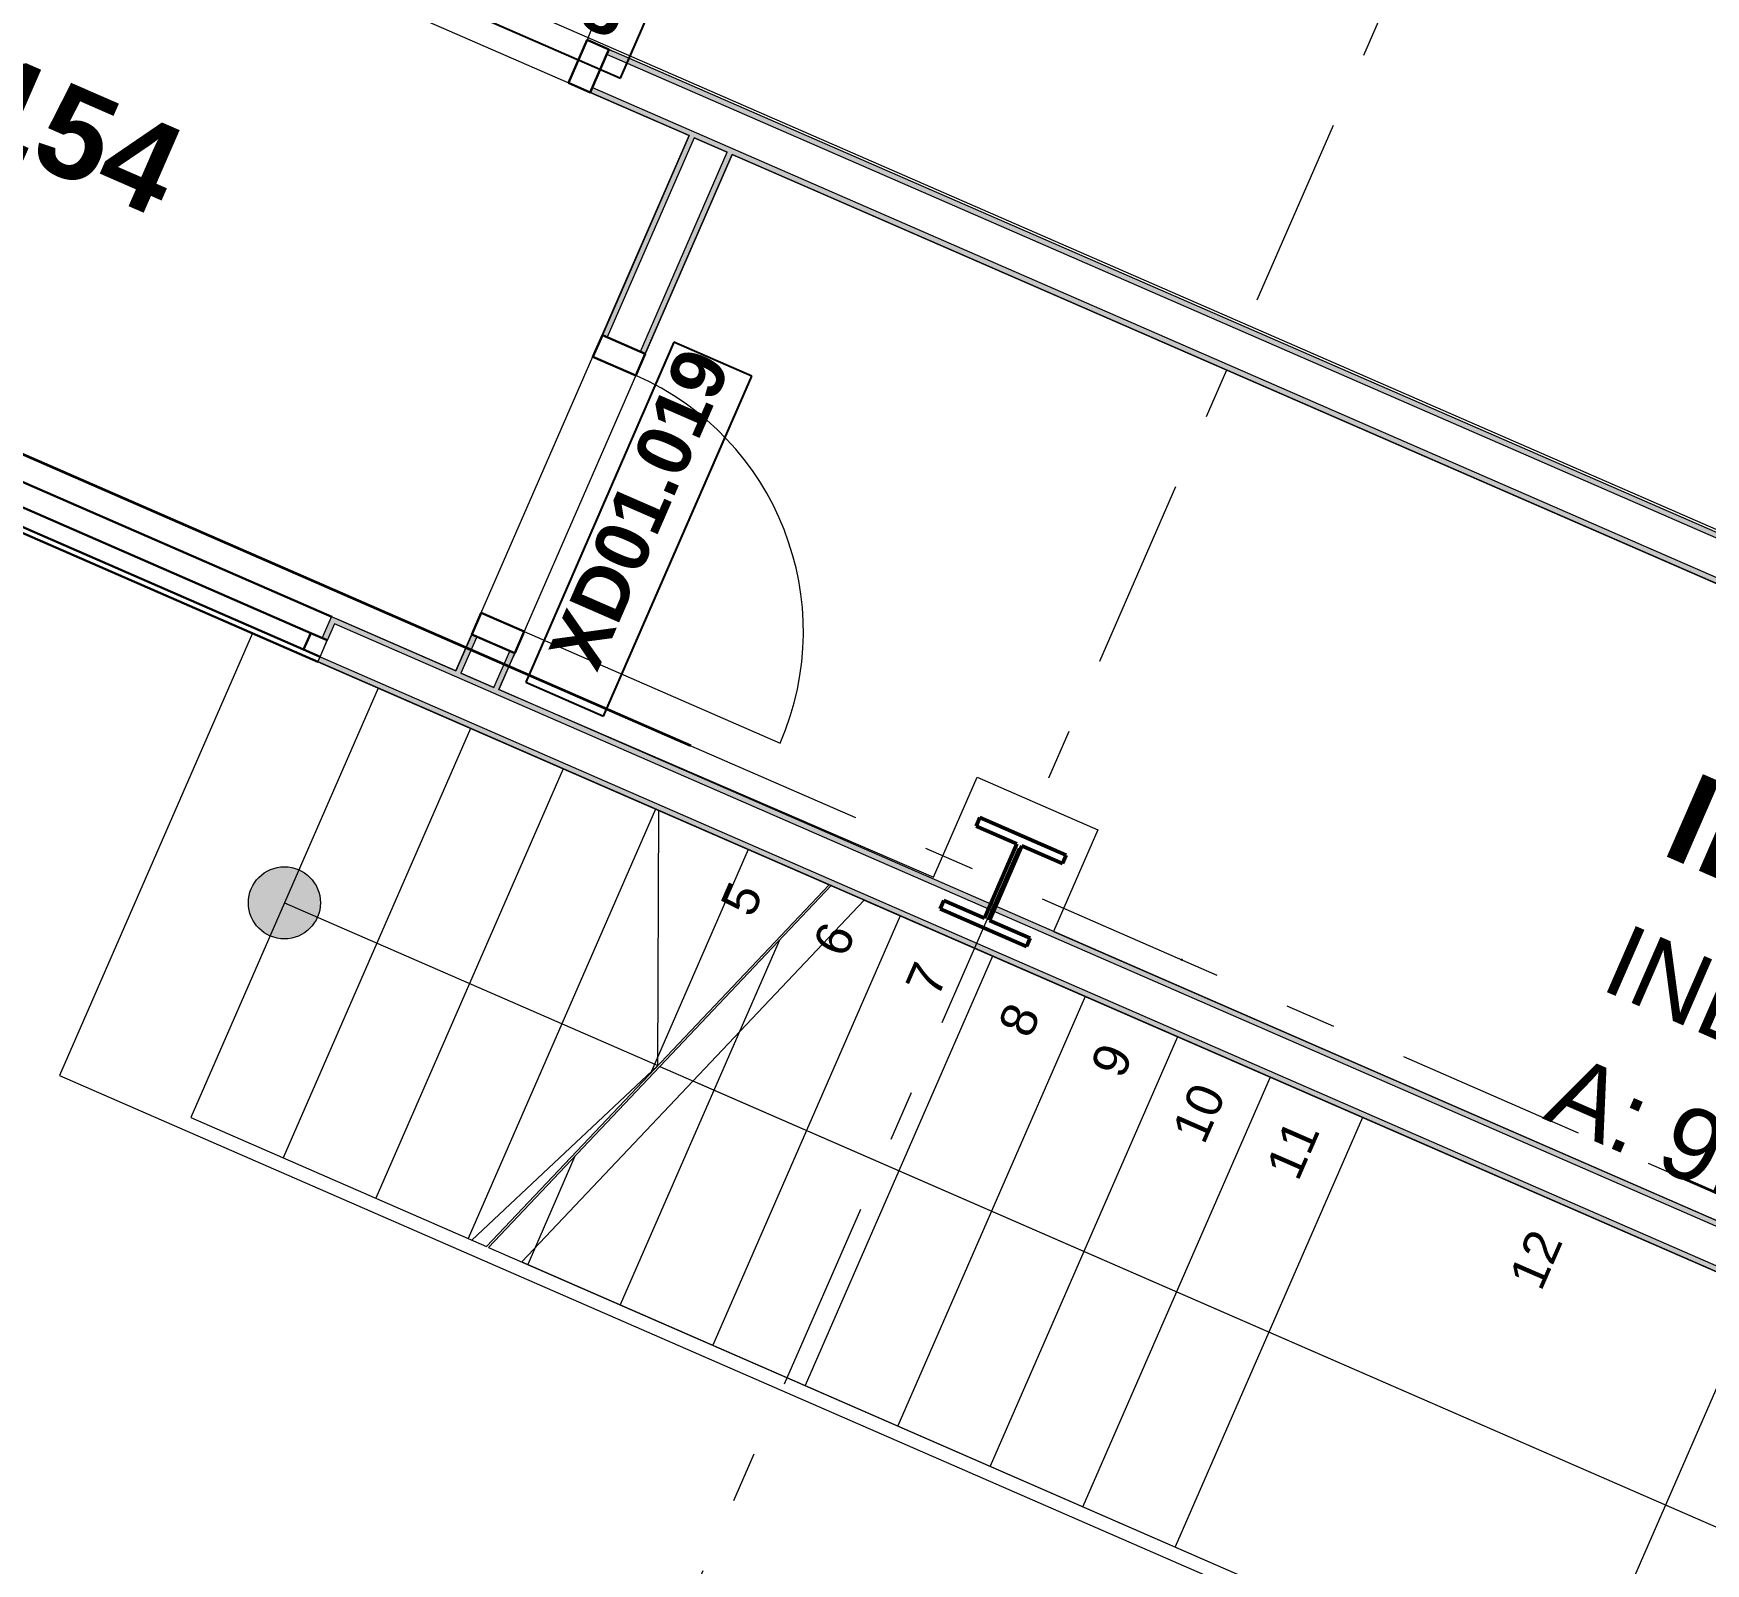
# Model space of a CAD drawing. Header units: millimetres. Extents: x -50172 to 90294, y -80883 to 25069.
# Drawn here: x 21763 to 26402, y 828 to 5073 of the extents above; entities that cross this region are included whole.
import ezdxf
from ezdxf.enums import TextEntityAlignment as Align

# ---------------------------------------------------------------- set-up
doc = ezdxf.new("R2010")
doc.units = ezdxf.units.MM
doc.header["$MEASUREMENT"] = 0
doc.linetypes.add('DGN Style 4', pattern=[5938.379518, 2967.335175, -1483.667587, 3.709169, -1483.667587])
doc.linetypes.add('Double Dashed', pattern=[1093.611073, 529.166651, -211.666656, 141.111112, -211.666656])
for name, color, linetype in [('A-05-M_Gross_Int_Circulation', 7, 'Continuous'), ('A-05-M_Gross_Int_Plant', 7, 'Continuous'), ('A-15-M_Column_Int', 7, 'Continuous'), ('A-15-MG_Structural_Grid', 7, 'Continuous'), ('A-20-M_Floor_Slab', 7, 'Continuous'), ('A-25-M_Wall_Int', 7, 'Continuous'), ('A-35-M_FFE-Zone', 7, 'Continuous'), ('ArchiCAD Door Markers', 7, 'Continuous'), ('ArchiCAD Doors', 7, 'Continuous'), ('ArchiCAD Windows', 7, 'Continuous'), ('New_A-05-M_Gross_Int_Circulation', 7, 'Continuous'), ('New_A-35-M_FFE-Zone', 7, 'Continuous'), ('New_ArchiCAD Door Markers', 7, 'Continuous'), ('New_ArchiCAD Doors', 7, 'Continuous')]:
    doc.layers.add(name, color=color, linetype=linetype)
for name, color, linetype, lineweight, true_color in [('A-05-M_Gross_Int_Circulation_Pen_No__74', 7, 'Continuous', 20, 0x606060), ('A-05-M_Gross_Int_Plant_Pen_No__74', 7, 'Continuous', 20, 0x606060), ('A-15-M_Column_Int_Pen_No__28', 7, 'Continuous', 50, 0x2a2a2a), ('A-15-MG_Structural_Grid_Pen_No__163', 7, 'Continuous', 0, 0x750077), ('A-25-M_Wall_Int_Pen_No__107', 7, 'Continuous', 15, 0xa6a6a6), ('A-35-M_FFE-Zone_Pen_No__74', 7, 'Continuous', 20, 0x606060), ('ArchiCAD Doors_Pen_No__43', 7, 'Continuous', 30, 0x444444), ('ArchiCAD Doors_Pen_No__63', 7, 'Continuous', 20, 0x606060), ('ArchiCAD Windows_Pen_No__43', 7, 'Continuous', 30, 0x444444), ('New_A-05-M_Gross_Int_Circulation_Pen_No__74', 7, 'Continuous', 20, 0x606060), ('New_A-35-M_FFE-Zone_Pen_No__74', 7, 'Continuous', 20, 0x606060)]:
    doc.layers.add(name, color=color, linetype=linetype, lineweight=lineweight, true_color=true_color)
for name, color, linetype, lineweight in [('A-15-MG_Structural_Grid_Pen_No__8', 7, 'Continuous', 35), ('A-20-M_Floor_Slab_Pen_No__89', 8, 'Continuous', 20), ('A-25-M_Wall_Int_Pen_No__1', 7, 'Continuous', 13), ('A-30-M_Stair_Pen_No__1', 7, 'Continuous', 13), ('A-30-M_Stair_Pen_No__2', 8, 'Continuous', 15), ('ArchiCAD Door Markers_Pen_No__1', 7, 'Continuous', 13), ('ArchiCAD Door Markers_Pen_No__5', 7, 'Continuous', 25), ('ArchiCAD Doors_Pen_No__1', 7, 'Continuous', 13), ('ArchiCAD Windows_Pen_No__1', 7, 'Continuous', 13), ('ArchiCAD Zone Stamps_Pen_No__9', 7, 'Continuous', 13), ('New_ArchiCAD Door Markers_Pen_No__1', 7, 'Continuous', 13), ('New_ArchiCAD Door Markers_Pen_No__5', 7, 'Continuous', 25), ('New_ArchiCAD Doors_Pen_No__1', 7, 'Continuous', 13), ('New_ArchiCAD Zone Stamps_Pen_No__9', 7, 'Continuous', 13)]:
    doc.layers.add(name, color=color, linetype=linetype, lineweight=lineweight)
doc.styles.add('GENERATED_STYLE_1', font='')
doc.styles.add('GENERATED_STYLE_2', font='')
doc.styles.add('GENERATED_STYLE_3', font='')
doc.styles.add('GENERATED_STYLE_4', font='')
doc.styles.get('GENERATED_STYLE_1').set_extended_font_data('Arial', bold=True)
doc.styles.get('GENERATED_STYLE_2').set_extended_font_data('Swis721 BT', bold=True)
doc.styles.get('GENERATED_STYLE_3').set_extended_font_data('Arial')
doc.styles.get('GENERATED_STYLE_4').set_extended_font_data('Swis721 BT')

# ---------------------------------------------------------------- blocks, each defined once
blk = doc.blocks.new('Seminar 2_INB 1205_21_1', base_point=(27401.8, 7526.7))
at = {"layer": 'New_A-35-M_FFE-Zone_Pen_No__74', "linetype": 'Continuous'}
blk.add_line((22468.3, 5424.8), (29230.8, 2476), dxfattribs=at)
at = {"layer": 'New_ArchiCAD Zone Stamps_Pen_No__9'}
for tag, height, style, p in [('ROOM_NAME', 250, 'GENERATED_STYLE_1', (27110, 8850.4)), ('zoneNameLine2', 250, 'GENERATED_STYLE_1', (26921.6, 8418.3)), ('ROOM_NUMBER', 200, 'GENERATED_STYLE_3', (26733.1, 7997.6)), ('measuredAreaCode', 200, 'GENERATED_STYLE_3', (26576.1, 7637.5)), ('ROOM_HOLES_PRM', 200, 'GENERATED_STYLE_3', (26883.5, 7503.4)), ('DUMMY_649', 200, 'GENERATED_STYLE_3', (27372.8, 7290.1)), ('DUMMY_650', 133.3, 'GENERATED_STYLE_3', (27652.1, 7183.5))]:
    blk.add_attdef(tag, text='', height=height, rotation=336.4404, dxfattribs=dict(at, style=style)).set_placement(p, align=Align.TOP_LEFT)
blk = doc.blocks.new('Hub Circulation-First_INB 1250_26_1', base_point=(33468.4, -3160.1))
at = {"layer": 'New_A-05-M_Gross_Int_Circulation_Pen_No__74', "linetype": 'Continuous'}
blk.add_line((49095.7, -8245.2), (14485, 6846.7), dxfattribs=at)
at = {"layer": 'New_ArchiCAD Zone Stamps_Pen_No__9'}
for tag, height, style, p in [('ROOM_NAME', 250, 'GENERATED_STYLE_1', (32365.1, -1482.5)), ('zoneNameLine2', 250, 'GENERATED_STYLE_1', (32176.7, -1914.6)), ('ROOM_NUMBER', 200, 'GENERATED_STYLE_3', (31988.2, -2335.3)), ('measuredAreaCode', 200, 'GENERATED_STYLE_3', (31831.2, -2695.5)), ('DUMMY_649', 200, 'GENERATED_STYLE_3', (32138.6, -2829.5)), ('DUMMY_650', 200, 'GENERATED_STYLE_3', (32767.8, -3103.9)), ('DUMMY_651', 133.3, 'GENERATED_STYLE_3', (33047.1, -3210.4))]:
    blk.add_attdef(tag, text='', height=height, rotation=336.4404, dxfattribs=dict(at, style=style)).set_placement(p, align=Align.TOP_LEFT)
blk = doc.blocks.new('Lobby_INB 1251_43_1', base_point=(21204.1, 4542.6))
at = {"layer": 'A-05-M_Gross_Int_Circulation_Pen_No__74', "linetype": 'Continuous'}
for p, q in [((23582.4, 4789.1), (18825.7, 6862.9)), ((18173.8, 5380.1), (22934.9, 3304.1)), ((22934.9, 3304.1), (23582.4, 4789.1))]:
    blk.add_line(p, q, dxfattribs=at)
at = {"layer": 'ArchiCAD Zone Stamps_Pen_No__9'}
for tag, height, style, p in [('ROOM_NAME', 250, 'GENERATED_STYLE_1', (20964.8, 5843.4)), ('zoneNameLine2', 250, 'GENERATED_STYLE_1', (20776.4, 5411.3)), ('ROOM_NUMBER', 200, 'GENERATED_STYLE_3', (20587.9, 4990.6)), ('measuredAreaCode', 200, 'GENERATED_STYLE_3', (20430.9, 4630.5)), ('DUMMY_649', 200, 'GENERATED_STYLE_3', (20738.3, 4496.5)), ('DUMMY_650', 200, 'GENERATED_STYLE_3', (21087.8, 4344.1)), ('DUMMY_651', 133.3, 'GENERATED_STYLE_3', (21367.1, 4237.5))]:
    blk.add_attdef(tag, text='', height=height, rotation=336.4404, dxfattribs=dict(at, style=style)).set_placement(p, align=Align.TOP_LEFT)
blk = doc.blocks.new('Store Room_INB 1206_44_1', base_point=(26992.6, 2074.7))
at = {"layer": 'A-35-M_FFE-Zone_Pen_No__74', "linetype": 'Continuous'}
for p, q in [((23701.5, 4737.1), (23054, 3252.1)), ((29142.6, 2364.2), (23701.5, 4737.1)), ((23054, 3252.1), (24259.8, 2731.4)), ((24259.8, 2731.4), (24381, 3009.3)), ((24381, 3009.3), (24715.6, 2863.4)), ((24715.6, 2863.4), (24592.5, 2581.3)), ((24592.5, 2581.3), (28495.2, 879.5))]:
    blk.add_line(p, q, dxfattribs=at)
at = {"layer": 'ArchiCAD Zone Stamps_Pen_No__9'}
for tag, height, style, p in [('ROOM_NAME', 250, 'GENERATED_STYLE_1', (26561.4, 3459.2)), ('zoneNameLine2', 250, 'GENERATED_STYLE_1', (26373, 3027.1)), ('ROOM_NUMBER', 200, 'GENERATED_STYLE_3', (26184.6, 2606.4)), ('measuredAreaCode', 200, 'GENERATED_STYLE_3', (26027.5, 2246.3)), ('DUMMY_649', 200, 'GENERATED_STYLE_3', (26334.9, 2112.2)), ('DUMMY_650', 200, 'GENERATED_STYLE_3', (26684.4, 1959.8)), ('DUMMY_651', 133.3, 'GENERATED_STYLE_3', (26963.7, 1853.3))]:
    blk.add_attdef(tag, text='', height=height, rotation=336.4404, dxfattribs=dict(at, style=style)).set_placement(p, align=Align.TOP_LEFT)
blk = doc.blocks.new('Cleaner_INB 1257_47_1', base_point=(21519.8, -350.4))
at = {"layer": 'A-05-M_Gross_Int_Plant_Pen_No__74', "linetype": 'Continuous'}
for p, q in [((21122, 257.8), (20809.9, -458.1)), ((22240, -230.8), (21122, 257.8)), ((21928.2, -945.8), (22240, -230.8)), ((20809.9, -458.1), (21928.2, -945.8))]:
    blk.add_line(p, q, dxfattribs=at)
at = {"layer": 'ArchiCAD Zone Stamps_Pen_No__9'}
for tag, height, style, p in [('ROOM_NAME', 250, 'GENERATED_STYLE_1', (21280.5, 950.5)), ('zoneNameLine2', 250, 'GENERATED_STYLE_1', (21092, 518.3)), ('ROOM_NUMBER', 200, 'GENERATED_STYLE_3', (20903.6, 97.6)), ('measuredAreaCode', 200, 'GENERATED_STYLE_3', (20746.6, -262.5)), ('ROOM_HOLES_PRM', 200, 'GENERATED_STYLE_3', (21054, -396.5)), ('DUMMY_649', 200, 'GENERATED_STYLE_3', (21403.5, -548.9)), ('DUMMY_650', 133.3, 'GENERATED_STYLE_3', (21682.8, -655.5))]:
    blk.add_attdef(tag, text='', height=height, rotation=336.4404, dxfattribs=dict(at, style=style)).set_placement(p, align=Align.TOP_LEFT)
blk = doc.blocks.new('Slab_59_1', base_point=(641.9, -115.4))
at = {"layer": 'A-20-M_Floor_Slab_Pen_No__89', "linetype": 'Continuous', "flags": 128}
blk.add_lwpolyline([(21835.4, 2181.3), (29186.9, -1024.3), (29722, 202.7), (22370.5, 3408.4)], close=True, dxfattribs=at)
blk = doc.blocks.new('Window 19_3')
at = {"layer": 'ArchiCAD Windows_Pen_No__1', "linetype": 'Continuous'}
for p, q in [((-1850, 0), (-1850, -50)), ((1850, 0), (1850, -50))]:
    blk.add_line(p, q, dxfattribs=at)
at = {"layer": 'ArchiCAD Windows_Pen_No__43', "linetype": 'Continuous'}
for p, q in [((-1850, 15), (1850, 15)), ((-1850, 0), (-1800, 0)), ((-1800, 0), (-1800, -50)), ((-1800, 0), (1800, 0)), ((1800, -50), (1800, 0)), ((1800, 0), (1850, 0)), ((-1800, -50), (-1850, -50)), ((1800, -50), (-1800, -50)), ((1850, -50), (1800, -50)), ((-1835, -115), (1835, -115))]:
    blk.add_line(p, q, dxfattribs=at)
blk = doc.blocks.new('Wall_12_1', base_point=(14365.9, 6898.8))
at = {"layer": 'A-25-M_Wall_Int_Pen_No__107', "linetype": 'Continuous'}
for points in [[(22603.9, 3448.4), (22590.1, 3454.4), (22564.1, 3394.8), (22577.9, 3388.8), (22597.9, 3434.7)], [(22603.9, 3448.4), (22597.9, 3434.7), (29919.1, 242.2), (29925.1, 256)], [(22557.9, 3343), (22551.9, 3329.3), (29873.1, 136.8), (29879.1, 150.6)]]:
    blk.add_hatch(color=256, dxfattribs=at).paths.add_polyline_path(points)
at = {"layer": 'A-25-M_Wall_Int_Pen_No__1', "linetype": 'Continuous'}
for p, q in [((22564.1, 3394.8), (22590.1, 3454.4)), ((22597.9, 3434.7), (22577.9, 3388.8)), ((22603.9, 3448.4), (22590.1, 3454.4)), ((29919.1, 242.2), (22597.9, 3434.7)), ((22557.9, 3343), (22577.9, 3388.8)), ((22577.9, 3388.8), (22564.1, 3394.8)), ((22551.9, 3329.3), (22557.9, 3343)), ((22557.9, 3343), (29879.1, 150.6))]:
    blk.add_line(p, q, dxfattribs=at)
at = {"layer": 'A-25-M_Wall_Int_Pen_No__1', "linetype": 'Continuous', "flags": 128}
for points in [[(22934.9, 3304.1), (22603.9, 3448.4)], [(22551.9, 3329.3), (29873.1, 136.8)], [(23040.3, 3258.1), (22948.6, 3298.1)], [(28495.2, 879.5), (23054, 3252.1)]]:
    blk.add_lwpolyline(points, dxfattribs=at)
at = {"layer": 'ArchiCAD Windows', "color": 251, "linetype": 'Continuous', "lineweight": 20, "true_color": 0x606060, "zscale": 1000, "rotation": 156.4403490338821}
blk.add_blockref('Window 19_3', (20862.1, 4082.5), dxfattribs=at)
blk = doc.blocks.new('Door 19_2')
at = {"layer": 'ArchiCAD Doors_Pen_No__1', "linetype": 'Continuous'}
for p, q in [((-453.2, 0), (-465.2, 0)), ((-453.2, 0), (-453.2, -15)), ((453.2, 0), (453.2, -15)), ((453.2, 0), (465.2, 0)), ((-453.2, -15), (-453.2, -115)), ((453.2, -15), (453.2, -115)), ((-453.2, -130), (-465.2, -130)), ((-453.2, -115), (-453.2, -130)), ((453.2, -115), (453.2, -130)), ((453.2, -130), (465.2, -130))]:
    blk.add_line(p, q, dxfattribs=at)
at = {"layer": 'ArchiCAD Doors_Pen_No__43', "linetype": 'Continuous'}
for p, q in [((-387.2, 0), (-453.2, 0)), ((-453.2, 0), (-453.2, -130)), ((-387.2, -130), (-387.2, 0)), ((453.2, 0), (387.2, 0)), ((387.2, 0), (387.2, -130)), ((453.2, -130), (453.2, 0)), ((-453.2, -130), (-387.2, -130)), ((387.2, -130), (453.2, -130))]:
    blk.add_line(p, q, dxfattribs=at)
at = {"layer": 'ArchiCAD Doors_Pen_No__63', "linetype": 'Continuous'}
blk.add_line((387.2, 0), (387.2, 774.5), dxfattribs=at)
blk.add_arc((387.2, 0), 774.5, 90, 180, dxfattribs=at)
blk = doc.blocks.new('Door Stamp 17_10')
at = {"layer": 'ArchiCAD Door Markers_Pen_No__5', "linetype": 'Continuous'}
for p, q in [((514.6, -190), (-514.6, -190)), ((-514.6, -190), (-514.6, -425.7)), ((514.6, -425.7), (514.6, -190)), ((-514.6, -425.7), (514.6, -425.7)), ((-514.6, -425.7), (514.6, -425.7))]:
    blk.add_line(p, q, dxfattribs=at)
at = {"layer": 'ArchiCAD Door Markers_Pen_No__1', "style": 'GENERATED_STYLE_1'}
blk.add_attdef('AC_WIDO_ID', text='', height=150, dxfattribs=at).set_placement((-457.5, -376.9), align=Align.BOTTOM_LEFT)
blk = doc.blocks.new('Wall_14_1', base_point=(22882.9, 3184.9))
at = {"layer": 'A-25-M_Wall_Int_Pen_No__107', "linetype": 'Continuous'}
for points in [[(23341.1, 4235.9), (23354.9, 4229.9), (23596.1, 4783.1), (23582.4, 4789.1)], [(23446.6, 4189.9), (23460.3, 4183.9), (23701.5, 4737.1), (23687.8, 4743.1)], [(22934.9, 3304.1), (22948.6, 3298.1), (22992.6, 3398.9), (22978.8, 3404.9)], [(23084.2, 3358.9), (23040.3, 3258.1), (23054, 3252.1), (23098, 3353)]]:
    blk.add_hatch(color=256, dxfattribs=at).paths.add_polyline_path(points)
at = {"layer": 'A-25-M_Wall_Int_Pen_No__1', "linetype": 'Continuous'}
for p, q in [((23596.1, 4783.1), (23354.9, 4229.9)), ((23446.6, 4189.9), (23687.8, 4743.1)), ((23341.1, 4235.9), (23345.9, 4246.9)), ((23354.9, 4229.9), (23341.1, 4235.9)), ((23446.6, 4189.9), (23354.9, 4229.9)), ((23460.3, 4183.9), (23446.6, 4189.9)), ((23460.3, 4183.9), (23465.1, 4194.9)), ((22992.6, 3398.9), (22948.6, 3298.1)), ((22978.8, 3404.9), (22974, 3393.9)), ((22992.6, 3398.9), (22978.8, 3404.9)), ((23084.2, 3358.9), (22992.6, 3398.9)), ((23040.3, 3258.1), (23084.2, 3358.9)), ((23098, 3353), (23084.2, 3358.9)), ((23098, 3353), (23093.2, 3342))]:
    blk.add_line(p, q, dxfattribs=at)
at = {"layer": 'A-25-M_Wall_Int_Pen_No__1', "linetype": 'Continuous', "flags": 128}
for points in [[(23582.4, 4789.1), (23341.1, 4235.9)], [(23687.8, 4743.1), (23596.1, 4783.1)], [(23460.3, 4183.9), (23701.5, 4737.1)], [(22978.8, 3404.9), (22934.9, 3304.1)], [(23054, 3252.1), (23098, 3353)], [(22948.6, 3298.1), (23040.3, 3258.1)]]:
    blk.add_lwpolyline(points, dxfattribs=at)
at = {"layer": 'ArchiCAD Door Markers'}
ref = blk.add_blockref('Door Stamp 17_10', (23160, 3820.4), dxfattribs=dict(at, rotation=66.44033116232393))
ref.add_attrib('AC_WIDO_ID', 'XD01.019', dxfattribs={"layer": 'ArchiCAD Door Markers_Pen_No__1', "color": 7, "height": 150, "rotation": 66.4403, "style": 'GENERATED_STYLE_1'}).set_placement((23367.4, 3279.7), align=Align.BOTTOM_LEFT)
at = {"layer": 'ArchiCAD Doors', "color": 251, "linetype": 'Continuous', "lineweight": 20, "true_color": 0x606060, "zscale": 1000, "rotation": 246.440331162324}
blk.add_blockref('Door 19_2', (23279.1, 3768.4), dxfattribs=at)
blk = doc.blocks.new('Door 19_4')
at = {"layer": 'ArchiCAD Doors_Pen_No__1', "linetype": 'Continuous'}
for p, q in [((-453, 0), (-465, 0)), ((-453, -15), (-453, 0)), ((453, -15), (453, 0)), ((453, 0), (465, 0)), ((-453, -115), (-453, -15)), ((453, -115), (453, -15)), ((-453, -130), (-465, -130)), ((-453, -130), (-453, -115)), ((453, -130), (453, -115)), ((453, -130), (465, -130))]:
    blk.add_line(p, q, dxfattribs=at)
at = {"layer": 'ArchiCAD Doors_Pen_No__43', "linetype": 'Continuous'}
for p, q in [((-387, 0), (-453, 0)), ((-453, 0), (-453, -130)), ((-387, -130), (-387, 0)), ((453, 0), (387, 0)), ((387, 0), (387, -130)), ((453, -130), (453, 0)), ((-453, -130), (-387, -130)), ((387, -130), (453, -130))]:
    blk.add_line(p, q, dxfattribs=at)
at = {"layer": 'ArchiCAD Doors_Pen_No__63', "linetype": 'Continuous'}
blk.add_line((387, 0), (387, 774), dxfattribs=at)
blk.add_arc((387, 0), 774, 90, 180, dxfattribs=at)
blk = doc.blocks.new('Door Stamp 17_16')
at = {"layer": 'ArchiCAD Door Markers_Pen_No__5', "linetype": 'Continuous'}
for p, q in [((514.6, -70), (-514.6, -70)), ((-514.6, -70), (-514.6, -305.7)), ((514.6, -70), (-514.6, -70)), ((514.6, -305.7), (514.6, -70)), ((-514.6, -305.7), (514.6, -305.7))]:
    blk.add_line(p, q, dxfattribs=at)
at = {"layer": 'ArchiCAD Door Markers_Pen_No__1', "style": 'GENERATED_STYLE_1'}
blk.add_attdef('AC_WIDO_ID', text='', height=150, rotation=180, dxfattribs=at).set_placement((457.5, -21.2), align=Align.BOTTOM_LEFT)
blk = doc.blocks.new('Wall_15_1', base_point=(29261.9, 2312.5))
at = {"layer": 'A-25-M_Wall_Int_Pen_No__107', "linetype": 'Continuous'}
for points in [[(23353.4, 5014.4), (29188.7, 2469.9), (29194.7, 2483.6), (23359.3, 5028.1)], [(23313.4, 4922.7), (23307.4, 4909), (29142.7, 2364.5), (29148.7, 2378.2)]]:
    blk.add_hatch(color=256, dxfattribs=at).paths.add_polyline_path(points)
at = {"layer": 'A-25-M_Wall_Int_Pen_No__1', "linetype": 'Continuous'}
for p, q in [((23313.4, 4922.7), (23353.4, 5014.4)), ((23353.4, 5014.4), (23359.3, 5028.1)), ((29188.7, 2469.9), (23353.4, 5014.4)), ((23359.3, 5028.1), (23370.3, 5023.3)), ((23307.4, 4909), (23313.4, 4922.7)), ((23313.4, 4922.7), (29148.7, 2378.2)), ((23307.4, 4909), (23318.4, 4904.2))]:
    blk.add_line(p, q, dxfattribs=at)
at = {"layer": 'A-25-M_Wall_Int_Pen_No__1', "linetype": 'Continuous', "flags": 128}
for points in [[(29194.7, 2483.6), (23359.3, 5028.1)], [(23307.4, 4909), (23582.4, 4789.1)], [(23596.1, 4783.1), (23687.8, 4743.1)], [(23701.5, 4737.1), (29142.7, 2364.5)]]:
    blk.add_lwpolyline(points, dxfattribs=at)
at = {"layer": 'ArchiCAD Door Markers'}
ref = blk.add_blockref('Door Stamp 17_16', (22892.1, 5090), dxfattribs=dict(at, rotation=156.440329496084))
ref.add_attrib('AC_WIDO_ID', 'XD01.018', dxfattribs={"layer": 'ArchiCAD Door Markers_Pen_No__1', "color": 7, "height": 150, "rotation": 336.4403, "style": 'GENERATED_STYLE_1'}).set_placement((22500.8, 5385.9), align=Align.BOTTOM_LEFT)
at = {"layer": 'ArchiCAD Doors', "color": 251, "linetype": 'Continuous', "lineweight": 20, "true_color": 0x606060, "xscale": -0.9999999999999999, "zscale": 1000, "rotation": 336.4403294960841}
blk.add_blockref('Door 19_4', (22944.1, 5209.2), dxfattribs=at)
blk = doc.blocks.new('Double Door 19_10')
at = {"layer": 'ArchiCAD Doors_Pen_No__1', "linetype": 'Continuous'}
for p, q in [((-452.5, 0), (-452.5, -15)), ((452.5, 0), (452.5, -15)), ((-452.5, -15), (-452.5, -120)), ((452.5, -15), (452.5, -120)), ((-452.5, -120), (-452.5, -135)), ((452.5, -120), (452.5, -135))]:
    blk.add_line(p, q, dxfattribs=at)
at = {"layer": 'ArchiCAD Doors_Pen_No__43', "linetype": 'Continuous'}
for p, q in [((-442.5, 0), (-452.5, 0)), ((-452.5, 0), (-452.5, -135)), ((-376.5, 0), (-442.5, 0)), ((-442.5, 0), (-442.5, -135)), ((-376.5, -135), (-376.5, 0)), ((442.5, 0), (376.5, 0)), ((376.5, 0), (376.5, -135)), ((442.5, 0), (452.5, 0)), ((442.5, -135), (442.5, 0)), ((452.5, 0), (452.5, -135)), ((-442.5, -135), (-452.5, -135)), ((-442.5, -135), (-376.5, -135)), ((376.5, -135), (442.5, -135)), ((442.5, -135), (452.5, -135))]:
    blk.add_line(p, q, dxfattribs=at)
at = {"layer": 'ArchiCAD Doors_Pen_No__63', "linetype": 'Continuous'}
for p, q in [((-376.5, 0), (-10, 86.2)), ((376.5, 0), (10, 86.2))]:
    blk.add_line(p, q, dxfattribs=at)
for centre, start, end in [((-376.5, 0), 0, 13.2277), ((376.5, 0), 166.7723, 180)]:
    blk.add_arc(centre, 376.5, start, end, dxfattribs=at)
blk = doc.blocks.new('Simple Door Opening_15')
at = {"layer": 'New_ArchiCAD Doors_Pen_No__1', "linetype": 'Continuous'}
for p, q in [((-680, -15), (-680, 0)), ((680, -15), (680, 0)), ((-680, -120), (-680, -15)), ((680, -120), (680, -15)), ((-680, -135), (-680, -120)), ((680, -135), (680, -120))]:
    blk.add_line(p, q, dxfattribs=at)
blk = doc.blocks.new('Door Stamp 17_22')
at = {"layer": 'New_ArchiCAD Door Markers_Pen_No__5', "linetype": 'Continuous'}
for p, q in [((529.8, -220.3), (-529.8, -220.3)), ((-529.8, -220.3), (-529.8, -432.1)), ((529.8, -220.3), (-529.8, -220.3)), ((529.8, -432.1), (529.8, -220.3)), ((-529.8, -432.1), (529.8, -432.1))]:
    blk.add_line(p, q, dxfattribs=at)
at = {"layer": 'New_ArchiCAD Door Markers_Pen_No__1', "style": 'GENERATED_STYLE_2'}
blk.add_attdef('AC_WIDO_ID', text='', height=150, rotation=180, dxfattribs=at).set_placement((470.9, -175.5), align=Align.BOTTOM_LEFT)
blk = doc.blocks.new('Wall_194_1', base_point=(25422.6, -1048))
at = {"layer": 'A-25-M_Wall_Int_Pen_No__107', "linetype": 'Continuous'}
for points in [[(21327.6, 754), (21213, 803.9), (21220.8, 784.2), (21321.6, 740.2)], [(21279.6, 644), (21275, 646), (21277.6, 639.4)], [(22157.2, 392.2), (22151.2, 378.5), (22261.2, 330.5), (22267.2, 344.3)], [(22109.2, 282.2), (22103.2, 268.5), (22213.2, 220.5), (22219.2, 234.3)], [(23090.7, -31.2), (24063.7, -455.5), (24069.7, -441.7), (23096.7, -17.5)], [(23048.8, -127.5), (23042.8, -141.2), (24015.7, -565.5), (24021.7, -551.7)], [(25428.6, -1034.3), (25316.3, -985.3), (25310.3, -999.1), (25422.6, -1048)], [(25262.3, -1109.1), (25374.6, -1158), (25380.6, -1144.3), (25268.3, -1095.3)]]:
    blk.add_hatch(color=256, dxfattribs=at).paths.add_polyline_path(points)
at = {"layer": 'A-25-M_Wall_Int_Pen_No__1', "linetype": 'Continuous'}
for p, q in [((21321.6, 740.2), (21220.8, 784.2)), ((21327.6, 754), (21321.6, 740.2)), ((21321.6, 740.2), (21279.6, 644)), ((21279.6, 644), (21273.6, 630.2)), ((21275, 646), (21279.6, 644)), ((22151.2, 378.5), (22109.2, 282.2)), ((22157.2, 392.2), (22151.2, 378.5)), ((22261.2, 330.5), (22151.2, 378.5)), ((22261.2, 330.5), (22219.2, 234.3)), ((22267.2, 344.3), (22261.2, 330.5)), ((22109.2, 282.2), (22103.2, 268.5)), ((22109.2, 282.2), (22219.2, 234.3)), ((22219.2, 234.3), (22213.2, 220.5)), ((23090.7, -31.2), (23048.8, -127.5)), ((23096.7, -17.5), (23090.7, -31.2)), ((24063.7, -455.5), (23090.7, -31.2)), ((23048.8, -127.5), (23042.8, -141.2)), ((23048.8, -127.5), (24021.7, -551.7)), ((25422.6, -1048), (25310.3, -999.1)), ((25268.3, -1095.3), (25380.6, -1144.3))]:
    blk.add_line(p, q, dxfattribs=at)
at = {"layer": 'A-25-M_Wall_Int_Pen_No__1', "linetype": 'Continuous', "flags": 128}
for points in [[(21327.6, 754), (21213, 803.9)], [(22267.2, 344.3), (22157.2, 392.2)], [(22103.2, 268.5), (22213.2, 220.5)], [(23202.1, -63.4), (23110.5, -23.5)], [(23894.1, -365.2), (23215.9, -69.4)], [(23056.5, -147.2), (23148.2, -187.2)], [(23161.9, -193.2), (23840.2, -488.9)], [(23999.5, -411.1), (23907.9, -371.2)], [(24069.7, -441.7), (24013.3, -417.1)], [(23853.9, -494.9), (23945.6, -534.9)], [(23959.3, -540.9), (24015.7, -565.5)], [(25428.6, -1034.3), (25316.3, -985.3)], [(25374.6, -1158), (25428.6, -1034.3)], [(25262.3, -1109.1), (25374.6, -1158)]]:
    blk.add_lwpolyline(points, dxfattribs=at)
at = {"layer": 'ArchiCAD Doors', "color": 251, "linetype": 'Continuous', "lineweight": 20, "true_color": 0x606060, "xscale": -0.9999999999999998, "zscale": 1000, "rotation": 336.4404148904812}
blk.add_blockref('Double Door 19_10', (21742.4, 573.1), dxfattribs=at)
at = {"layer": 'ArchiCAD Doors', "color": 251, "linetype": 'Continuous', "lineweight": 20, "true_color": 0x606060, "zscale": 1000, "rotation": 336.4404148904812}
blk.add_blockref('Double Door 19_10', (22681.9, 163.4), dxfattribs=at)
at = {"layer": 'New_ArchiCAD Door Markers'}
ref = blk.add_blockref('Door Stamp 17_22', (24639, -837.3), dxfattribs=dict(at, rotation=156.4404148904812))
ref.add_attrib('AC_WIDO_ID', 'XD01.020', dxfattribs={"layer": 'New_ArchiCAD Door Markers_Pen_No__1', "color": 7, "height": 150, "rotation": 336.4404, "style": 'GENERATED_STYLE_2'}).set_placement((24295.4, -402.3), align=Align.BOTTOM_LEFT)
at = {"layer": 'New_ArchiCAD Doors', "color": 251, "linetype": 'Continuous', "lineweight": 20, "true_color": 0x606060, "zscale": 1000, "rotation": 156.4404148904812}
blk.add_blockref('Simple Door Opening_15', (24639, -837.3), dxfattribs=at)
blk = doc.blocks.new('Universal Columns Column 19_2')
at = {"layer": 'A-15-M_Column_Int', "linetype": 'Continuous', "lineweight": 0, "true_color": 0xffffff}
h = blk.add_hatch(dxfattribs=at)
h.set_pattern_fill('613_01__a5_STUCCO_0001', style=0, pattern_type=2)
h.set_pattern_definition([(286.3, (0, 0), (-3213820, 11866500), [3000, -14992680]), (309.93, (992000, -2522800), (-1760680, 765780), [4670, -4288600]), (111.49, (-168200, -712500), (765800, 1760700), [7100, -2708200]), (111.49, (-238700, -1062700), (765800, 1760700), [7100, -2708200]), (111.49, (-566500, -1578300), (765800, 1760700), [7100, -2708200]), (111.49, (-655700, -1708100), (765800, 1760700), [7100, -2708200]), (111.494, (-465300, -1834400), (765800, 1760700), [7100, -2708200]), (111.494, (-104200, -1931700), (765800, 1760700), [7100, -2708200]), (111.494, (257800, -2002000), (765800, 1760700), [7100, -2708200]), (183.06, (-194600, -886000), (2526450, 994900), [11200, -4282100]), (183.06, (-349700, -1079650), (2526450, 994900), [11200, -4282100]), (183.06, (116350, -2076500), (2526450, 994900), [11200, -4282100]), (111.49, (-350400, -1231700), (765800, 1760700), [7100, -2708200]), (111.49, (-502900, -1720200), (765800, 1760700), [7100, -2708200]), (111.494, (-274000, -1895900), (765800, 1760700), [7100, -2708200]), (111.494, (322000, -2155100), (765800, 1760700), [7100, -2708200]), (48.06, (-367140, -1412600), (765780, 1760680), [10500, -6061050]), (48.06, (-236400, -1671930), (765780, 1760680), [10520, -6061050]), (48.06, (-93300, -549600), (765800, 1760700), [10500, -6061050]), (48.06, (189050, -378800), (765800, 1760700), [10500, -6061050]), (48.06, (50600, -207200), (765800, 1760700), [10500, -6061050]), (48.06, (563700, -450600), (765800, 1760700), [10500, -6061050]), (48.06, (904800, -517960), (765780, 1760680), [10500, -6061050]), (48.06, (1265960, -877540), (765780, 1760680), [10500, -6061050]), (48.06, (1482600, -916100), (765780, 1760680), [10520, -6061050]), (48.06, (1273060, -1199550), (765780, 1760680), [10520, -6061050]), (48.06, (1211900, -1491860), (765780, 1760680), [10520, -6061050]), (48.06, (943500, -1689000), (765780, 1760680), [10520, -6061050]), (48.06, (1016600, -1999200), (765780, 1760680), [10520, -6061050]), (48.06, (801000, -2133260), (765780, 1760680), [10520, -6061050]), (48.06, (807600, -2293060), (765780, 1760680), [10520, -6061050]), (48.06, (630500, -2291960), (765780, 1760680), [10520, -6061050]), (48.06, (151700, -1607900), (765780, 1760680), [10520, -6061050]), (48.06, (70000, -1177460), (765780, 1760680), [10500, -6061050]), (48.06, (631750, -935800), (765780, 1760680), [10500, -6061050]), (48.06, (986700, -1181300), (765780, 1760680), [10500, -6061050]), (48.06, (850600, -1436000), (765780, 1760680), [10520, -6061050]), (48.06, (409300, -1365550), (765780, 1760680), [10500, -6061050]), (48.06, (488700, -1638000), (765780, 1760680), [10520, -6061050]), (48.06, (565600, -1787900), (765780, 1760680), [10520, -6061050]), (48.06, (297900, -886800), (765780, 1760680), [10500, -6061050]), (48.06, (277700, -629950), (765800, 1760700), [10500, -6061050]), (111.494, (551400, -2107800), (765800, 1760700), [7100, -2708200]), (111.494, (998900, -2140500), (765800, 1760700), [7100, -2708200]), (111.49, (707000, -1598400), (765800, 1760700), [7100, -2708200]), (111.494, (1193500, -1658100), (765800, 1760700), [7100, -2708200]), (111.49, (691100, -1191600), (765800, 1760700), [7100, -2708200]), (111.49, (1263300, -1334100), (765800, 1760700), [7100, -2708200]), (111.49, (979600, -866500), (765800, 1760700), [7100, -2708200]), (111.49, (1307600, -730700), (765800, 1760700), [7100, -2708200]), (111.49, (640400, -526600), (765800, 1760700), [7100, -2708200]), (111.49, (694500, -717200), (765800, 1760700), [7100, -2708200]), (111.49, (314700, -283700), (765800, 1760700), [7100, -2708200]), (111.49, (167600, -528500), (765800, 1760700), [7100, -2708200]), (111.49, (12400, -430600), (765800, 1760700), [7100, -2708200]), (111.49, (67100, -748000), (765800, 1760700), [7100, -2708200]), (111.49, (344000, -1091200), (765800, 1760700), [7100, -2708200]), (111.49, (29600, -939300), (765800, 1760700), [7100, -2708200]), (111.49, (438400, -757700), (765800, 1760700), [7100, -2708200]), (111.49, (-42600, -1373600), (765800, 1760700), [7100, -2708200]), (169.023, (65740, -1702860), (-7808487, 1302433), [10530, -17691000]), (169.023, (1133700, -1883880), (-7808487, 1302433), [10530, -17691000]), (169.023, (1445740, -1224800), (-7808487, 1302433), [10530, -17691000]), (169.023, (1047320, -1405880), (-7808487, 1302433), [10530, -17691000]), (169.023, (180300, -1357830), (-7808487, 1302433), [10530, -17691000]), (169.023, (-432670, -1577200), (-7808487, 1302433), [10530, -17691000]), (169.023, (223600, -966600), (-7808487, 1302433), [10530, -17691000]), (169.023, (1136430, -1014340), (-7808487, 1302433), [10530, -17691000]), (169.023, (1524220, -1021000), (-7808487, 1302433), [10530, -17691000]), (169.023, (1135220, -608810), (-7808487, 1302433), [10530, -17691000]), (169.023, (893470, -721350), (-7808487, 1302433), [10530, -17691000]), (169.023, (840820, -1017380), (-7808487, 1302433), [10530, -17691000]), (169.023, (46180, -1841170), (-7808487, 1302433), [10530, -17691000]), (169.023, (407640, -1861700), (-7808487, 1302433), [10530, -17691000]), (169.023, (845750, -1951000), (-7808487, 1302433), [10530, -17691000]), (48.06, (1350950, -1429200), (765780, 1760680), [10520, -6061050]), (48.06, (1140700, -2005970), (765780, 1760680), [10520, -6061050]), (48.06, (978100, -2309850), (765780, 1760680), [10520, -6061050]), (48.06, (198750, -158600), (765800, 1760700), [10500, -6061050]), (48.06, (458460, -261400), (765800, 1760700), [10500, -6061050]), (48.06, (772750, -448730), (765780, 1760680), [10500, -6061050]), (48.06, (1481360, -686060), (765780, 1760680), [10520, -6061050]), (48.06, (1667650, -817700), (765780, 1760680), [10520, -6061050]), (48.06, (1651400, -901750), (765780, 1760680), [10520, -6061050])])
h.paths.add_polyline_path([(-130.65, -138.15), (130.65, -138.15), (130.65, -112.85), (7.65, -112.85), (7.65, 112.85), (130.65, 112.85), (130.65, 138.15), (-130.65, 138.15), (-130.65, 112.85), (-7.65, 112.85), (-7.65, -112.85), (-130.65, -112.85)])
at = {"layer": 'A-15-M_Column_Int_Pen_No__28', "linetype": 'Continuous'}
for p, q in [((130.65, 138.15), (-130.65, 138.15)), ((-130.65, 138.15), (-130.65, 112.85)), ((-130.65, 112.85), (-7.65, 112.85)), ((-7.65, 112.85), (-7.65, -112.85)), ((7.65, -112.85), (7.65, 112.85)), ((7.65, 112.85), (130.65, 112.85)), ((130.65, 112.85), (130.65, 138.15)), ((-7.65, -112.85), (-130.65, -112.85)), ((-130.65, -112.85), (-130.65, -138.15)), ((-130.65, -138.15), (130.65, -138.15)), ((130.65, -112.85), (7.65, -112.85)), ((130.65, -138.15), (130.65, -112.85))]:
    blk.add_line(p, q, dxfattribs=at)
blk = doc.blocks.new('Existing Hub main')
at = {"layer": 'A-30-M_Stair_Pen_No__1', "linetype": 'Continuous'}
for p, q in [((1471.5, 1300), (1001.5, 0)), ((1471.5, 1300), (7640, 1300)), ((1680, 1300), (1680, 0)), ((1960, 1300), (1960, 0)), ((2240, 1300), (2240, 0)), ((2520, 1300), (2520, 0)), ((2800, 1300), (2800, 0)), ((3080, 1300), (3080, 0)), ((4280, 1300), (4280, 0)), ((1400, 1102.1), (1400, 0)), ((1236.5, 650), (7360, 650)), ((1120, 327.6), (1120, 0)), ((1001.5, 0), (7640, 0))]:
    blk.add_line(p, q, dxfattribs=at)
at = {"layer": 'A-30-M_Stair_Pen_No__1', "style": 'GENERATED_STYLE_3'}
for tag, p in [('gs_numb_startfrom_0', (1260, 1128.6)), ('gs_numb_startfrom_1', (1540, 1128.6)), ('gs_numb_startfrom_2', (1820, 1129.4)), ('gs_numb_startfrom_3', (2100, 1128.6)), ('gs_numb_startfrom_4', (2380, 1128.6)), ('gs_numb_startfrom_10', (4980, 1052.3)), ('gs_numb_startfrom_11', (5260, 1052.3)), ('gs_numb_startfrom_12', (5540, 1053.2)), ('gs_numb_startfrom_13', (5820, 1052.3)), ('gs_numb_startfrom_14', (6100, 1052.3)), ('gs_numb_startfrom_15', (6380, 1052.3)), ('gs_numb_startfrom_16', (6660, 1053.2)), ('gs_numb_startfrom_17', (6940, 1053.2)), ('gs_numb_startfrom_18', (7220, 1052.3)), ('gs_numb_startfrom_19', (7500, 1053.2)), ('gs_numb_startfrom_6', (2940, 1063.4)), ('gs_numb_startfrom_5', (2660, 1052.3)), ('gs_numb_startfrom_7', (3680, 1053.2)), ('gs_numb_startfrom_8', (4420, 1052.3)), ('gs_numb_startfrom_9', (4700, 1053.2))]:
    blk.add_attdef(tag, text='', height=100, rotation=90, dxfattribs=at).set_placement(p, align=Align.MIDDLE_LEFT)
blk = doc.blocks.new('Existing Hub main_2')
at = {"layer": 'A-30-M_Stair_Pen_No__2', "linetype": 'Continuous'}
blk.add_hatch(color=256, dxfattribs=at).paths.add_polyline_path([(100, 650, 1), (-100, 650, 1)])
at = {"layer": 'A-30-M_Stair_Pen_No__1', "linetype": 'Continuous'}
for p, q in [((0, 1300), (1365.216, 1300)), ((0, 1300), (0, 0)), ((0, 1300), (0, 0)), ((280, 1300), (280, 0)), ((560, 1300), (560, 0)), ((840, 1300), (840, 0)), ((1130.216, 650), (850.216, 1300)), ((1365.216, 1300), (895.216, 0)), ((1471.55, 1300), (1001.55, 0)), ((1120, 1300), (1120, 621.744)), ((1471.55, 1300), (7640, 1300)), ((0, 650), (1130.216, 650)), ((1130.216, 650), (850.216, 0)), ((1236.55, 650), (7360, 650)), ((0, 0), (895.216, 0)), ((1001.55, 0), (7640, 0))]:
    blk.add_line(p, q, dxfattribs=at)
blk.add_circle((0, 650), 100, dxfattribs=at)
blk = doc.blocks.new('Standard grid marker')
at = {"layer": 'A-15-MG_Structural_Grid_Pen_No__163', "linetype": 'Double Dashed'}
blk.add_line((1000, 0), (29726, 0), dxfattribs=at)
at = {"layer": 'A-15-MG_Structural_Grid_Pen_No__163', "style": 'GENERATED_STYLE_4'}
for tag, p in [('AC_MarkerText_1_0', (-500, 41.2)), ('AC_MarkerText_1_1', (31226, 41.2))]:
    blk.add_attdef(tag, text='', height=350, rotation=90, dxfattribs=at).set_placement(p, align=Align.MIDDLE_CENTER)
blk = doc.blocks.new('Standard grid marker_3')
at = {"layer": 'A-15-MG_Structural_Grid_Pen_No__163', "linetype": 'Double Dashed'}
blk.add_line((1000, 0), (74254.8, 0), dxfattribs=at)
at = {"layer": 'A-15-MG_Structural_Grid_Pen_No__163', "style": 'GENERATED_STYLE_4'}
for tag, p in [('AC_MarkerText_1_0', (-500, 43.4)), ('AC_MarkerText_1_1', (75754.8, 43.4))]:
    blk.add_attdef(tag, text='', height=350, rotation=360, dxfattribs=at).set_placement(p, align=Align.MIDDLE_CENTER)

msp = doc.modelspace()

# ---------------------------------------------------------------- linework, layer by layer
at = {"layer": 'A-15-MG_Structural_Grid_Pen_No__8', "linetype": 'DGN Style 4'}
msp.add_line((72577.2, -18266), (2912.1, 12111.3), dxfattribs=at)

# ---------------------------------------------------------------- block references
at = {"layer": 'A-05-M_Gross_Int_Circulation', "linetype": 'Continuous'}
ref = msp.add_blockref('Lobby_INB 1251_43_1', (21204.1, 4542.6), dxfattribs=at)
ref.add_attrib('zoneNameLine2', 'ID. FF154', dxfattribs={"layer": 'ArchiCAD Zone Stamps_Pen_No__9', "color": 7, "height": 250, "rotation": 336.4404, "style": 'GENERATED_STYLE_1'}).set_placement((20776.4, 5411.3), align=Align.TOP_LEFT)
at = {"layer": 'A-05-M_Gross_Int_Plant', "linetype": 'Continuous'}
ref = msp.add_blockref('Cleaner_INB 1257_47_1', (21519.8, -350.4), dxfattribs=at)
ref.add_attrib('ROOM_NAME', 'Cleaner', dxfattribs={"layer": 'ArchiCAD Zone Stamps_Pen_No__9', "color": 7, "height": 250, "rotation": 336.4404, "style": 'GENERATED_STYLE_1'}).set_placement((21280.5, 950.5), align=Align.TOP_LEFT)
ref.add_attrib('ROOM_HOLES_PRM', '1.0', dxfattribs={"layer": 'ArchiCAD Zone Stamps_Pen_No__9', "color": 7, "height": 200, "rotation": 336.4404, "style": 'GENERATED_STYLE_3'}).set_placement((21054, -396.5), align=Align.TOP_LEFT)
ref.add_attrib('ROOM_NUMBER', 'INB 1257', dxfattribs={"layer": 'ArchiCAD Zone Stamps_Pen_No__9', "color": 7, "height": 200, "rotation": 336.4404, "style": 'GENERATED_STYLE_3'}).set_placement((20903.6, 97.6), align=Align.TOP_LEFT)
ref.add_attrib('zoneNameLine2', 'ID. FF158', dxfattribs={"layer": 'ArchiCAD Zone Stamps_Pen_No__9', "color": 7, "height": 250, "rotation": 336.4404, "style": 'GENERATED_STYLE_1'}).set_placement((21092, 518.3), align=Align.TOP_LEFT)
ref.add_attrib('measuredAreaCode', 'A: ', dxfattribs={"layer": 'ArchiCAD Zone Stamps_Pen_No__9', "color": 7, "height": 200, "rotation": 336.4404, "style": 'GENERATED_STYLE_3'}).set_placement((20746.6, -262.5), align=Align.TOP_LEFT)
ref.add_attrib('DUMMY_649', ' m', dxfattribs={"layer": 'ArchiCAD Zone Stamps_Pen_No__9', "color": 7, "height": 200, "rotation": 336.4404, "style": 'GENERATED_STYLE_3'}).set_placement((21403.5, -548.9), align=Align.TOP_LEFT)
ref.add_attrib('DUMMY_650', '2', dxfattribs={"layer": 'ArchiCAD Zone Stamps_Pen_No__9', "color": 7, "height": 133.3, "rotation": 336.4404, "style": 'GENERATED_STYLE_3'}).set_placement((21682.8, -655.5), align=Align.TOP_LEFT)
at = {"layer": 'A-15-M_Column_Int', "linetype": 'Continuous', "zscale": 1000, "rotation": 336.440414821721}
msp.add_blockref('Universal Columns Column 19_2', (24453.1, 2718.1), dxfattribs=at)
at = {"layer": 'A-15-MG_Structural_Grid', "color": 8, "linetype": 'Continuous', "lineweight": 15, "zscale": 1000}
for name, p, rotation in [('Standard grid marker', (30139.5, 15758.5), 246.440411583993), ('Standard grid marker_3', (3595.3, 11813.5), 336.440411583993)]:
    msp.add_blockref(name, p, dxfattribs=dict(at, rotation=rotation))
at = {"layer": 'A-20-M_Floor_Slab', "color": 8, "linetype": 'Continuous', "lineweight": 20}
msp.add_blockref('Slab_59_1', (641.9, -115.4), dxfattribs=at)
at = {"layer": 'A-25-M_Wall_Int', "color": 250, "lineweight": 50, "true_color": 0x2a2a2a}
for name, p in [('Wall_15_1', (29261.9, 2312.5)), ('Wall_12_1', (14365.9, 6898.8)), ('Wall_14_1', (22882.9, 3184.9)), ('Wall_194_1', (25422.6, -1048))]:
    msp.add_blockref(name, p, dxfattribs=at)
at = {"layer": 'A-30-M_Stair_Pen_No__1', "linetype": 'Continuous', "zscale": 1000, "rotation": 336.4404115839932}
msp.add_blockref('Existing Hub main_2', (22199.2, 2064.8), dxfattribs=at)
at = {"layer": 'A-30-M_Stair_Pen_No__1', "linetype": 'Continuous'}
ref = msp.add_blockref('Existing Hub main', (22107.5, 2104.8), dxfattribs=dict(at, zscale=1000, rotation=336.4404115839932))
ref.add_attrib('gs_numb_startfrom', '5', dxfattribs={"color": 7, "height": 100, "rotation": 66.4404, "style": 'GENERATED_STYLE_3'}).set_placement((23711.7, 2636.1), align=Align.MIDDLE_LEFT)
ref.add_attrib('gs_numb_startfrom_1', '6', dxfattribs={"color": 7, "height": 100, "rotation": 66.4404, "style": 'GENERATED_STYLE_3'}).set_placement((23968.3, 2524.2), align=Align.MIDDLE_LEFT)
ref.add_attrib('gs_numb_startfrom_2', '7', dxfattribs={"color": 7, "height": 100, "rotation": 66.4404, "style": 'GENERATED_STYLE_3'}).set_placement((24225, 2413.1), align=Align.MIDDLE_LEFT)
ref.add_attrib('gs_numb_startfrom_3', '8', dxfattribs={"color": 7, "height": 100, "rotation": 66.4404, "style": 'GENERATED_STYLE_3'}).set_placement((24481.7, 2300.4), align=Align.MIDDLE_LEFT)
ref.add_attrib('gs_numb_startfrom_4', '9', dxfattribs={"color": 7, "height": 100, "rotation": 66.4404, "style": 'GENERATED_STYLE_3'}).set_placement((24738.3, 2188.5), align=Align.MIDDLE_LEFT)
ref.add_attrib('gs_numb_startfrom_5', '10', dxfattribs={"color": 7, "height": 100, "rotation": 66.4404, "style": 'GENERATED_STYLE_3'}).set_placement((24964.5, 2006.6), align=Align.MIDDLE_LEFT)
ref.add_attrib('gs_numb_startfrom_6', '11', dxfattribs={"color": 7, "height": 100, "rotation": 66.4404, "style": 'GENERATED_STYLE_3'}).set_placement((25225.2, 1904.9), align=Align.MIDDLE_LEFT)
ref.add_attrib('gs_numb_startfrom_7', '12', dxfattribs={"color": 7, "height": 100, "rotation": 66.4404, "style": 'GENERATED_STYLE_3'}).set_placement((25899.5, 1599.8), align=Align.MIDDLE_LEFT)
at = {"layer": 'A-35-M_FFE-Zone', "linetype": 'Continuous'}
ref = msp.add_blockref('Store Room_INB 1206_44_1', (26992.6, 2074.7), dxfattribs=at)
ref.add_attrib('ROOM_NUMBER', 'INB 1206', dxfattribs={"layer": 'ArchiCAD Zone Stamps_Pen_No__9', "color": 7, "height": 200, "rotation": 336.4404, "style": 'GENERATED_STYLE_3'}).set_placement((26184.6, 2606.4), align=Align.TOP_LEFT)
ref.add_attrib('zoneNameLine2', 'ID. FF156', dxfattribs={"layer": 'ArchiCAD Zone Stamps_Pen_No__9', "color": 7, "height": 250, "rotation": 336.4404, "style": 'GENERATED_STYLE_1'}).set_placement((26373, 3027.1), align=Align.TOP_LEFT)
ref.add_attrib('measuredAreaCode', 'A: ', dxfattribs={"layer": 'ArchiCAD Zone Stamps_Pen_No__9', "color": 7, "height": 200, "rotation": 336.4404, "style": 'GENERATED_STYLE_3'}).set_placement((26027.5, 2246.3), align=Align.TOP_LEFT)
ref.add_attrib('DUMMY_649', '9.5', dxfattribs={"layer": 'ArchiCAD Zone Stamps_Pen_No__9', "color": 7, "height": 200, "rotation": 336.4404, "style": 'GENERATED_STYLE_3'}).set_placement((26334.9, 2112.2), align=Align.TOP_LEFT)
at = {"layer": 'New_A-05-M_Gross_Int_Circulation', "linetype": 'Continuous'}
msp.add_blockref('Hub Circulation-First_INB 1250_26_1', (33468.4, -3160.1), dxfattribs=at)
at = {"layer": 'New_A-35-M_FFE-Zone', "linetype": 'Continuous'}
msp.add_blockref('Seminar 2_INB 1205_21_1', (27401.8, 7526.7), dxfattribs=at)

doc.saveas('drawing.dxf')
